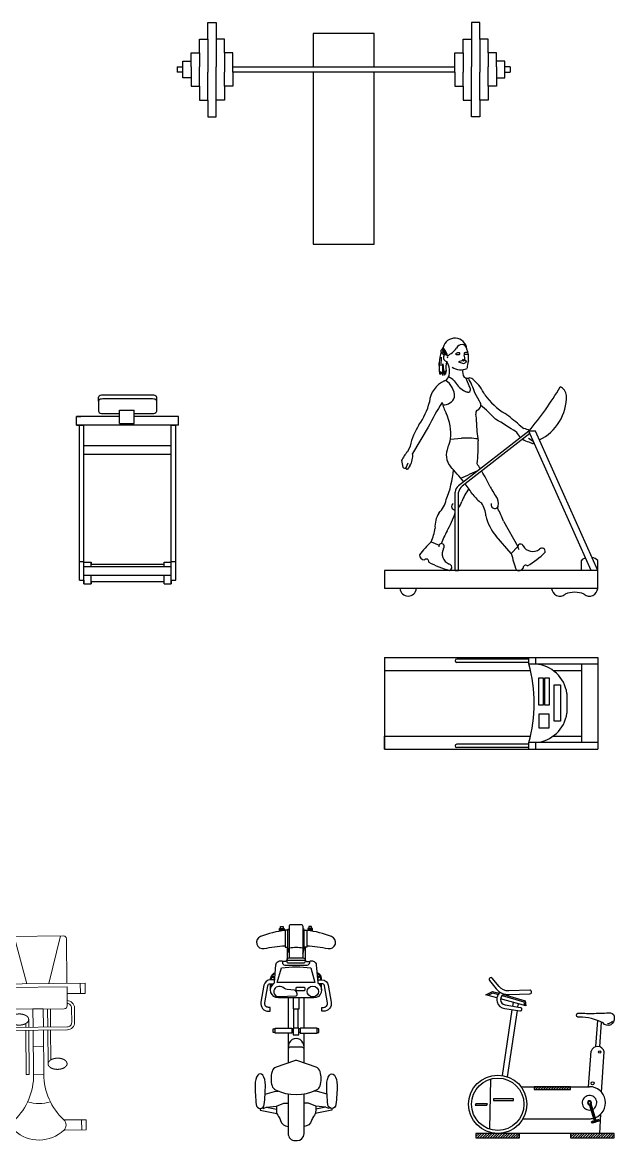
# Model space of a CAD drawing. Header units: millimetres. Extents: x 29224 to 62779, y 35576 to 54938.
# Drawn here: x 44349 to 48413, y 35920 to 43599 of the extents above; entities that cross this region are included whole.
import ezdxf

# ---------------------------------------------------------------- set-up
doc = ezdxf.new("R2010")
doc.units = ezdxf.units.MM

# ---------------------------------------------------------------- blocks, each defined once
blk = doc.blocks.new('aparato 012')
at = {"linetype": 'Continuous'}
for p, q in [((-53.76, -2.54), (-53.76, 5.08)), ((-53.76, 5.08), (-49.95, 5.08)), ((-49.95, 5.08), (-49.95, -2.54)), ((22.44, 0), (-5.5, 0)), ((-5.5, 0), (-5.5, -15.24)), ((22.44, -15.24), (22.44, 0)), ((70.7, 5.08), (66.89, 5.08)), ((66.89, 5.08), (66.89, -2.54)), ((70.7, -2.54), (70.7, 5.08)), ((-57.57, -8.89), (-57.57, -2.54)), ((-57.57, -2.54), (-53.76, -2.54)), ((-53.76, -2.54), (-53.76, -15.24)), ((-46.14, -2.54), (-49.95, -2.54)), ((-49.95, -2.54), (-49.95, -15.24)), ((-46.14, -8.89), (-46.14, -2.54)), ((63.08, -8.89), (63.08, -2.54)), ((63.08, -2.54), (66.89, -2.54)), ((66.89, -2.54), (66.89, -15.24)), ((74.51, -2.54), (70.7, -2.54)), ((70.7, -2.54), (70.7, -15.24)), ((74.51, -8.89), (74.51, -2.54)), ((-61.38, -15.24), (-61.38, -8.89)), ((-61.38, -8.89), (-57.57, -8.89)), ((-57.57, -8.89), (-57.57, -15.24)), ((-42.33, -8.89), (-46.14, -8.89)), ((-46.14, -8.89), (-46.14, -15.24)), ((-42.33, -15.24), (-42.33, -8.89)), ((59.27, -15.24), (59.27, -8.89)), ((59.27, -8.89), (63.08, -8.89)), ((63.08, -8.89), (63.08, -15.24)), ((78.32, -8.89), (74.51, -8.89)), ((74.51, -8.89), (74.51, -15.24)), ((78.32, -15.24), (78.32, -8.89)), ((-67.73, -15.24), (-67.73, -17.78)), ((-67.73, -15.24), (-65.19, -15.24)), ((-65.19, -20.32), (-65.19, -12.7)), ((-65.19, -12.7), (-61.38, -12.7)), ((-61.38, -15.24), (-61.38, -17.78)), ((-57.57, -17.78), (-57.57, -15.24)), ((-53.76, -15.24), (-53.76, -17.78)), ((-49.95, -19.05), (-49.95, -15.24)), ((-46.14, -15.24), (-46.14, -17.78)), ((-42.33, -15.24), (8.47, -15.24)), ((-42.33, -17.78), (-42.33, -15.24)), ((8.47, -15.24), (59.27, -15.24)), ((59.27, -17.78), (59.27, -15.24)), ((63.08, -15.24), (63.08, -17.78)), ((66.89, -19.05), (66.89, -15.24)), ((70.7, -15.24), (70.7, -17.78)), ((74.51, -17.78), (74.51, -15.24)), ((82.13, -12.7), (78.32, -12.7)), ((78.32, -15.24), (78.32, -17.78)), ((82.13, -20.32), (82.13, -12.7)), ((84.67, -15.24), (82.13, -15.24)), ((84.67, -15.24), (84.67, -17.78)), ((-65.19, -17.78), (-67.73, -17.78)), ((-61.38, -20.32), (-65.19, -20.32)), ((-61.38, -17.78), (-61.38, -24.13)), ((-57.57, -24.13), (-57.57, -17.78)), ((-53.76, -30.48), (-53.76, -17.78)), ((-49.95, -30.48), (-49.95, -17.78)), ((-46.14, -24.13), (-46.14, -17.78)), ((8.47, -17.78), (-42.33, -17.78)), ((-42.33, -17.78), (-42.33, -24.13)), ((-5.5, -17.78), (-5.5, -96.52)), ((59.27, -17.78), (8.47, -17.78)), ((22.44, -96.52), (22.44, -17.78)), ((59.27, -17.78), (59.27, -24.13)), ((63.08, -24.13), (63.08, -17.78)), ((66.89, -30.48), (66.89, -17.78)), ((70.7, -30.48), (70.7, -17.78)), ((74.51, -24.13), (74.51, -17.78)), ((78.32, -17.78), (78.32, -24.13)), ((78.32, -20.32), (82.13, -20.32)), ((82.13, -17.78), (84.67, -17.78)), ((-61.38, -24.13), (-57.57, -24.13)), ((-57.57, -24.13), (-57.57, -30.48)), ((-42.33, -24.13), (-46.14, -24.13)), ((-46.14, -24.13), (-46.14, -30.48)), ((59.27, -24.13), (63.08, -24.13)), ((63.08, -24.13), (63.08, -30.48)), ((78.32, -24.13), (74.51, -24.13)), ((74.51, -24.13), (74.51, -30.48)), ((-57.57, -30.48), (-53.76, -30.48)), ((-53.76, -30.48), (-53.76, -38.1)), ((-49.95, -38.1), (-49.95, -30.48)), ((-46.14, -30.48), (-49.95, -30.48)), ((63.08, -30.48), (66.89, -30.48)), ((66.89, -38.1), (66.89, -30.48)), ((74.51, -30.48), (70.7, -30.48)), ((70.7, -30.48), (70.7, -38.1)), ((-53.76, -38.1), (-49.95, -38.1)), ((70.7, -38.1), (66.89, -38.1)), ((-5.5, -96.52), (22.44, -96.52))]:
    blk.add_line(p, q, dxfattribs=at)
blk = doc.blocks.new('A$C5682396C')
at = {"lineweight": 18}
for p, q in [((0.0318, 1.263), (0.0312, 1.333)), ((0.6143, 1.2686), (0.6136, 1.3386)), ((0.2911, 0.9506), (0.3611, 0.9513)), ((0.294, 0.6464), (0.2911, 0.9506)), ((0.3611, 0.9513), (0.364, 0.647)), ((0.4111, 0.9517), (0.3911, 0.9515)), ((0.3911, 0.9515), (0.394, 0.6473)), ((0.4111, 0.9517), (0.414, 0.6475)), ((0.2441, 0.6459), (0.2421, 0.851)), ((0.2641, 0.6461), (0.2618, 0.8788)), ((0.293, 0.7578), (0.363, 0.7585)), ((0.2455, 0.5009), (0.2442, 0.6259)), ((0.2655, 0.5011), (0.2642, 0.6261)), ((0.2955, 0.5014), (0.2942, 0.6264)), ((0.3642, 0.627), (0.3655, 0.5021)), ((0.3942, 0.6273), (0.3948, 0.5738)), ((0.4142, 0.6275), (0.4145, 0.6017)), ((0.3655, 0.5021), (0.2955, 0.5014)), ((0.0409, 0.325), (0.0403, 0.395)), ((0.6233, 0.3307), (0.6227, 0.4007)), ((0.5319, 0.3537), (0.1319, 0.3498)), ((0.2571, 0.3271), (0.1759, 0.0002)), ((0.4071, 0.3286), (0.4947, 0.0033))]:
    blk.add_line(p, q, dxfattribs=at)
for points in [[(0.1526, 1.2641), (0.0007, 1.2627), (0, 1.3327), (0.1533, 1.3342)], [(0.4914, 1.3374), (0.65, 1.339), (0.6506, 1.269), (0.4935, 1.2674)], [(0.5315, 0.3998), (0.6564, 0.401), (0.6571, 0.331), (0.0072, 0.3247), (0.0065, 0.3947), (0.1315, 0.3959)]]:
    blk.add_lwpolyline(points, dxfattribs=at)
at = {"lineweight": 18, "flags": 128}
for points in [[(0.131, 0.4448, -0.414214), (0.0805, 0.4943), (0.0795, 0.5943, -0.414214), (0.1291, 0.6447), (0.529, 0.6486, -0.414214), (0.5795, 0.5991), (0.5805, 0.4991, -0.414214), (0.531, 0.4486, -0.414214)], [(0.1308, 0.4648, -0.414214), (0.1005, 0.4945), (0.0995, 0.5945, -0.414214), (0.1293, 0.6248), (0.5292, 0.6286, -0.414214), (0.5595, 0.5989), (0.5605, 0.4989, -0.414214), (0.5308, 0.4686, -0.414214)], [(0.1319, 0.3498), (0.1307, 0.4798, -0.414214), (0.1505, 0.5), (0.5104, 0.5035, -0.414214), (0.5306, 0.4837), (0.5319, 0.3537)], [(0.5321, 0.3298), (0.5351, 0.0237, -0.414214), (0.5153, 0.0035), (0.1553, 0, -0.414214), (0.1351, 0.0198), (0.1321, 0.3259)]]:
    blk.add_lwpolyline(points, format="xyb", dxfattribs=at)
at = {"lineweight": 18}
for centre, radius, start, end in [((0.3242, 1.1517), 0.25, 90.55568, 132.6588), ((0.3242, 1.1517), 0.25, 48.45256, 90.55568), ((0.1886, 1.2988), 0.05, 132.6588, 226.79945), ((0.4568, 1.3014), 0.05, 314.31192, 48.45256), ((-0.1423, 0.9464), 0.4334, 0.55568, 46.79945), ((0.7945, 0.9555), 0.4334, 134.31192, 180.55568), ((0.3266, 0.9017), 0.25, 90.55568, 108.74453), ((0.3266, 0.9017), 0.25, 72.36684, 90.55568)]:
    blk.add_arc(centre, radius, start, end, dxfattribs=at)
for points in [[(0.2618, 0.8788), (0.2618, 0.8813), (0.2604, 0.8872), (0.2576, 0.8921), (0.2552, 0.8954), (0.2505, 0.9004), (0.2424, 0.906), (0.2326, 0.9106), (0.2217, 0.9139), (0.2062, 0.9166), (0.1962, 0.9165), (0.192, 0.9165), (0.1822, 0.9156), (0.1708, 0.9134), (0.16, 0.9099), (0.1525, 0.9062), (0.146, 0.9023), (0.1406, 0.8975), (0.1377, 0.8943), (0.1353, 0.8909), (0.1326, 0.886), (0.1314, 0.88), (0.1314, 0.8775), (0.1314, 0.875), (0.1328, 0.8691), (0.1355, 0.8642), (0.138, 0.8609), (0.1427, 0.856), (0.1508, 0.8503), (0.1606, 0.8458), (0.1715, 0.8424), (0.187, 0.8397), (0.197, 0.8398), (0.2011, 0.8399), (0.211, 0.8407), (0.2224, 0.8429), (0.2332, 0.8465), (0.2406, 0.8501), (0.2472, 0.854), (0.2526, 0.8588), (0.2555, 0.8621), (0.2579, 0.8654), (0.2606, 0.8703), (0.2618, 0.8763), (0.2618, 0.8788)], [(0.3948, 0.5738), (0.3948, 0.5714), (0.3962, 0.5654), (0.3989, 0.5605), (0.4013, 0.5572), (0.406, 0.5523), (0.4141, 0.5467), (0.424, 0.5421), (0.4349, 0.5387), (0.4504, 0.536), (0.4603, 0.5361), (0.4645, 0.5362), (0.4744, 0.537), (0.4857, 0.5392), (0.4966, 0.5428), (0.504, 0.5464), (0.5106, 0.5503), (0.516, 0.5551), (0.5189, 0.5584), (0.5213, 0.5617), (0.5239, 0.5666), (0.5252, 0.5726), (0.5252, 0.5751), (0.5251, 0.5776), (0.5237, 0.5835), (0.521, 0.5884), (0.5186, 0.5917), (0.5139, 0.5967), (0.5058, 0.6023), (0.496, 0.6069), (0.485, 0.6102), (0.4695, 0.6129), (0.4596, 0.6128), (0.4554, 0.6128), (0.4455, 0.6119), (0.4342, 0.6097), (0.4233, 0.6062), (0.4159, 0.6025), (0.4093, 0.5986), (0.404, 0.5938), (0.401, 0.5906), (0.3986, 0.5872), (0.396, 0.5823), (0.3947, 0.5763), (0.3948, 0.5738)]]:
    blk.add_open_spline(points, degree=2, knots=[0, 0, 0, 1, 2, 3, 4, 5, 6, 7, 8, 9, 9, 10, 11, 12, 13, 14, 15, 16, 17, 18, 19, 20, 20, 21, 22, 23, 24, 25, 26, 27, 28, 29, 29, 30, 31, 32, 33, 34, 35, 36, 37, 38, 39, 40, 40, 40], dxfattribs=at)
blk = doc.blocks.new('A$C462319B7')
at = {"xscale": 1000, "yscale": 1000, "zscale": 1000}
blk.add_blockref('A$C5682396C', (0, 0), dxfattribs=at)
blk = doc.blocks.new('A$C5AAA7C90')
for p, q in [((990, 618.7), (495, 618.7)), ((990, 585), (990, 630)), ((1035, 630), (1035, 585)), ((0, 540), (1001.3, 540)), ((990, 596.2), (495, 596.2)), ((990, 585), (1462.5, 585)), ((1156.9, 540), (1350, 540)), ((1350, 585), (1350, 45)), ((1251.6, 382.5), (1251.6, 247.5)), ((0, 90), (1001.3, 90)), ((0, 0), (0, 90)), ((1156.9, 90), (1350, 90)), ((990, 33.7), (495, 33.7)), ((990, 11.2), (495, 11.2)), ((1462.5, 45), (990, 45)), ((990, 0), (990, 45)), ((1035, 45), (1035, 0))]:
    blk.add_line(p, q)
for points in [[(0, 630), (1462.5, 630), (1462.5, 270), (1462.5, 0)], [(0, 630), (0, 270), (0, 0), (1462.5, 0)]]:
    blk.add_lwpolyline(points)
for points in [[(1058.5, 489.5), (1088, 489.5), (1088, 303), (1058.5, 303)], [(1099.7, 489.5), (1129.2, 489.5), (1129.2, 303), (1099.7, 303)], [(1163.1, 442.6), (1206.4, 442.6), (1206.4, 191.3), (1163.1, 191.3)], [(1058.5, 146.4), (1129.2, 146.4), (1129.2, 239.6), (1058.5, 239.6)]]:
    blk.add_lwpolyline(points, close=True)
for centre, radius, start, end in [((495.7, 607.5), 11.3, 93.43566, 266.56434), ((12.4, 315), 1014.2, 344.56071, 15.43929), ((1017.1, 348.7), 236.9, 8.18954, 85.66419), ((1017.1, 281.2), 236.9, 274.33581, 351.81046), ((495.7, 22.5), 11.3, 93.43566, 266.56434)]:
    blk.add_arc(centre, radius, start, end)
blk = doc.blocks.new('A$C2A200C82')
for p, q in [((415.6, 1679.1), (400.5, 1699.2)), ((387, 1582.3), (390, 1640.7)), ((388.6, 1676.1), (409, 1653.2)), ((394.1, 1682.8), (412.9, 1658.8)), ((402.5, 1684.8), (424.6, 1655.5)), ((530, 1616.7), (507.9, 1607.6)), ((543.8, 1656.4), (549.3, 1637.2)), ((553.2, 1619.3), (562.8, 1613.9)), ((562.8, 1613.9), (553.3, 1601.1)), ((379.5, 1525.8), (374.9, 1602.6)), ((384.5, 1522.5), (382.4, 1541.3)), ((382.4, 1541.3), (389, 1525.8)), ((389, 1525.8), (395.5, 1538.4)), ((395.5, 1538.4), (400.5, 1513.9)), ((400, 1595.7), (406.8, 1528.8)), ((400.5, 1513.9), (400, 1595.7)), ((413.2, 1546.4), (418.7, 1523)), ((413.4, 1516.8), (413.2, 1546.4)), ((418.7, 1523), (422.2, 1548.2)), ((422.2, 1548.2), (420.5, 1535.6)), ((507.9, 1607.6), (534, 1598.9)), ((376.4, 1527.8), (382.6, 1523.7)), ((382.6, 1523.7), (384.5, 1522.5)), ((406.8, 1528.8), (413.4, 1516.8)), ((587.4, 1428.4), (556.3, 1498.5)), ((652.2, 1338.2), (620.2, 1396.4)), ((299.8, 1159.4), (192.4, 979.2)), ((923.1, 1177), (956.3, 1151.1)), ((452.6, 1078), (526.9, 1084.1)), ((990, 1133), (506.9, 756.8)), ((997.5, 1116.3), (532.8, 754.5)), ((1018.4, 1060.7), (988.5, 1082.1)), ((1417.5, 176.8), (990, 1133)), ((1035, 1133), (990, 1133)), ((1462.5, 176.8), (1035, 1133)), ((174.2, 1030.5), (157.6, 991.8)), ((988.6, 1059), (1015.7, 1047)), ((116.4, 930.2), (125.9, 886.2)), ((146.9, 882.7), (162.7, 915.9)), ((173.9, 895.6), (155.9, 872)), ((484.4, 176.8), (484.4, 714.7)), ((506.9, 176.8), (506.9, 713.4)), ((815.2, 515.7), (913.4, 340.2)), ((869, 293.6), (764.7, 411.5)), ((319.5, 373), (373.2, 350.1)), ((913.4, 340.2), (869, 293.6)), ((1350, 221.8), (1350, 245.3)), ((1462.5, 53), (1462.5, 245.3)), ((0, 176.8), (0, 53)), ((1462.5, 176.8), (0, 176.8)), ((484.4, 176.8), (506.9, 176.8)), ((1350, 176.8), (1350, 221.8)), ((1462.5, 53), (0, 53))]:
    blk.add_line(p, q)
for centre, radius, start, end in [((482.1, 1687.5), 83.2, 6.11281, 166.63093), ((394.1, 1682.8), 8.67, 13.14507, 230.50918), ((408.7, 1696.2), 13, 125.73783, 241.50604), ((328.5, 1632.3), 104, 9.39035, 45.70091), ((313.5, 1853.4), 235.7, 299.95633, 320.07332), ((528.9, 1691.3), 36.4, 7.98307, 162.58471), ((403.4, 1635.8), 172.4, 352.94912, 20.54998), ((739.8, 1572.6), 366.2, 163.58358, 187.02704), ((432.7, 1638.6), 28.8, 158.27003, 257.56365), ((418.5, 1642.5), 14.3, 338.3034, 151.8997), ((508.2, 1635.2), 35.5, 79.43699, 130.05322), ((501.8, 1690.5), 32.5, 239.61183, 287.47794), ((511.6, 1665.2), 5.79, 269.14483, 57.97387), ((534.1, 1606.3), 11.2, 45.59186, 111.79878), ((542, 1632.1), 8.94, 216.87066, 34.33332), ((551.5, 1608.3), 11.2, 81.24384, 147.45076), ((551.9, 1666.5), 5.79, 131.30919, 280.13823), ((560.1, 1637.5), 35.5, 69.9898, 109.84607), ((557.5, 1693), 32.5, 261.80512, 299.28873), ((1108.5, 1494.7), 547.2, 167.3363, 172.71263), ((536.4, 1571.7), 116.5, 160.57311, 191.64556), ((329, 1545.8), 117, 339.48902, 33.5536), ((522.2, 1652.9), 99, 233.67938, 296.10312), ((540.6, 1626.8), 28.7, 256.74914, 296.29348), ((595.7, 1538.1), 60.5, 163.62572, 215.52525), ((479, 1319.7), 171.6, 113.38792, 175.64016), ((395.7, 1520.2), 45.5, 289.46159, 340.27093), ((348.2, 1368.9), 131.9, 359.14812, 57.90576), ((390.4, 1390.9), 123.7, 45.19799, 67.08232), ((628.5, 1560.1), 171.5, 208.35511, 239.44911), ((568.8, 1539.3), 42.7, 238.35711, 286.68122), ((151.9, 1238.5), 494.2, 18.63561, 31.66084), ((579.5, 1453.8), 44.6, 41.66205, 87.94172), ((409.1, 1256.6), 304.9, 24.25798, 48.07159), ((579.8, 1468.9), 68.3, 235.68852, 260.02192), ((573.7, 1419.9), 19.2, 252.63442, 306.81005), ((564.9, 1418.4), 24.6, 325.80731, 23.97322), ((-633.5, 2507.9), 2127.4, 319.73967, 329.7692), ((1177.8, 1371.9), 70.2, 4.74947, 67.56565), ((-139.2, 1443.2), 460.5, 324.49108, 346.12843), ((1652.2, 518.3), 1496.7, 147.13437, 154.63564), ((675.2, 1391.2), 286.7, 192.22819, 208.17916), ((403, 1395.4), 82.1, 267.39735, 339.7383), ((618.3, 1313.4), 42, 298.75695, 36.10729), ((8.9, 510.7), 1030.6, 43.09158, 50.95777), ((1080.8, 1669.6), 487.6, 216.14893, 238.67313), ((913.1, 1371.8), 334.8, 296.45519, 1.00212), ((101.4, 1109.9), 352.7, 355.05952, 24.4415), ((646.9, 1256.2), 22.1, 112.31241, 195.99535), ((462.7, 1210.6), 167.7, 354.25646, 13.62333), ((-80.3, 11.1), 1538.2, 49.28449, 53.84143), ((650.6, 914.7), 490.3, 147.82502, 166.33361), ((1471.1, 1213.8), 841.9, 181.35825, 190.03243), ((-1836.6, -3147.9), 5077.7, 57.34641, 59.2243), ((275, 1104.4), 179.5, 332.75132, 352.04134), ((561.7, 596.6), 488.7, 80.76414, 94.0757), ((1023.5, 1190.3), 135.9, 207.66406, 228.36157), ((1023.5, 1190.3), 135.9, 236.09151, 255.11472), ((904.7, 971.1), 187.3, 61.94041, 74.01228), ((548.1, 969), 125.4, 154.90471, 219.60909), ((-279.5, 1034.6), 922.2, 352.15228, 2.01855), ((1016, 1054.1), 7.09, 267.39309, 70.40546), ((1023.1, 1071.9), 12.1, 247.0176, 268.18523), ((289.7, 859.1), 187.3, 134.85428, 157.6917), ((57.8, 965.1), 135.3, 329.05178, 5.95774), ((137.3, 890.2), 12.1, 199.34688, 321.84896), ((152.2, 878), 7.09, 138.4611, 301.47347), ((-201.5, 920.5), 675.5, 337.56378, 355.52906), ((-431.5, 26.2), 1234.6, 37.9032, 44.3394), ((-40501, 89524.1), 97740.8, 294.817059, 294.899194), ((-252.5, 302.3), 1074.1, 32.13919, 34.37157), ((-252.5, 302.3), 1074.1, 24.60908, 31.18659), ((-431.5, 26.2), 1234.6, 32.92363, 37.07934), ((539.5, 712.3), 55.1, 126.21739, 177.53524), ((572.2, 701), 66.4, 126.31049, 169.19947), ((959.8, 478.2), 462.9, 145.78433, 158.33853), ((844.7, 887.7), 306.2, 218.45121, 233.99203), ((2439.6, 1756.6), 1989.3, 210.41208, 213.16966), ((242.9, 700.4), 183.8, 314.93037, 348.17035), ((483.4, 615.6), 24.1, 121.41934, 272.36503), ((432.2, 674.2), 100.5, 317.98185, 345.54), ((500.7, 533.7), 195.4, 5.11696, 32.95766), ((756.1, 627.9), 25.6, 160.5878, 340.95059), ((661.5, 630), 119.3, 346.28954, 18.70839), ((515, 478.1), 169.5, 147.08764, 183.84072), ((-165.5, 792.3), 686.5, 329.88261, 341.2055), ((1008.1, 619.4), 320.2, 192.31649, 220.50068), ((-334.8, 62), 1236.2, 21.53151, 25.88591), ((6.1, 511.7), 342.8, 336.13604, 352.47275), ((2022.9, -355.5), 1785.5, 153.26124, 156.37311), ((1024.7, -349.7), 1009.7, 134.29518, 141.11433), ((390.2, 341.1), 19.2, 319.35738, 185.67644), ((472.5, 291.5), 77.2, 151.36352, 247.16149), ((932.5, 338), 19.2, 18.67147, 244.99054), ((1017.1, 383.6), 77.2, 210.67761, 306.47559), ((1080.1, 306.7), 22.6, 348.70879, 139.17098), ((274.6, 285.5), 35.9, 182.17816, 268.19547), ((285.9, 238.1), 17, 346.74217, 137.3361), ((576, 709.7), 548.5, 240.08675, 256.30019), ((1850.3, 531.1), 1009.7, 193.60927, 200.42842), ((710.3, 685.9), 548.5, 299.40084, 315.61428), ((1406.3, 182.4), 84.4, 108.651, 131.7732), ((1406.3, 182.4), 84.4, 48.2268, 78.54673), ((438.6, 198.1), 22.6, 289.3947, 79.85689), ((921.3, 210.3), 35.9, 241.49225, 327.50956), ((967.8, 195.9), 17, 46.05626, 196.65019), ((161.1, 56.3), 56.2, 183.34688, 356.65312), ((1201.7, 56), 56, 183.0092, 311.56164), ((1304.1, -157.3), 183.4, 69.13759, 110.86241), ((1406.6, 56), 56, 228.43836, 356.9908)]:
    blk.add_arc(centre, radius, start, end)
blk = doc.blocks.new('A$C3A6A3270')
at = {"linetype": 'Continuous'}
for p, q in [((151.5, 1285.6), (150, 1281)), ((150, 1255), (150, 1281)), ((151.5, 1259.6), (150, 1255)), ((150, 1255), (150, 1185)), ((155.7, 1289.8), (151.5, 1285.6)), ((155.7, 1263.8), (151.5, 1259.6)), ((162.4, 1293.1), (155.7, 1289.8)), ((162.4, 1267.1), (155.7, 1263.8)), ((170.7, 1295.2), (162.4, 1293.1)), ((170.7, 1269.3), (162.4, 1267.1)), ((180, 1296), (170.7, 1295.2)), ((180, 1270), (170.7, 1269.3)), ((520, 1296), (180, 1296)), ((520, 1270), (180, 1270)), ((529.3, 1295.2), (520, 1296)), ((529.3, 1269.3), (520, 1270)), ((537.6, 1293.1), (529.3, 1295.2)), ((537.6, 1267.1), (529.3, 1269.3)), ((544.3, 1289.8), (537.6, 1293.1)), ((544.3, 1263.8), (537.6, 1267.1)), ((548.5, 1285.6), (544.3, 1289.8)), ((548.5, 1259.6), (544.3, 1263.8)), ((550, 1281), (548.5, 1285.6)), ((550, 1255), (548.5, 1259.6)), ((550, 1255), (550, 1281)), ((550, 1185), (550, 1255)), ((150, 1185), (151.5, 1180.4)), ((151.5, 1180.4), (155.7, 1176.2)), ((155.7, 1176.2), (162.4, 1172.9)), ((162.4, 1172.9), (170.7, 1170.7)), ((170.7, 1170.7), (180, 1170)), ((180, 1170), (295, 1170)), ((295, 1192.8), (395, 1192.8)), ((295, 1117.8), (295, 1192.8)), ((395, 1117.8), (395, 1192.8)), ((395, 1170), (520, 1170)), ((520, 1170), (529.3, 1170.7)), ((529.3, 1170.7), (537.6, 1172.9)), ((537.6, 1172.9), (544.3, 1176.2)), ((544.3, 1176.2), (548.5, 1180.4)), ((548.5, 1180.4), (550, 1185)), ((1.5, 1150), (0, 1150)), ((0, 1150), (30, 1150)), ((0, 1090), (0, 1150)), ((1.5, 1090), (0, 1090)), ((0, 1090), (20, 1090)), ((5.7, 1150), (1.5, 1150)), ((5.7, 1090), (1.5, 1090)), ((12.4, 1150), (5.7, 1150)), ((12.4, 1090), (5.7, 1090)), ((20.7, 1150), (12.4, 1150)), ((20.7, 1090), (12.4, 1090)), ((20, 1090), (50, 1090)), ((20, 153.4), (20, 1090)), ((30, 1150), (20.7, 1150)), ((30, 1090), (20.7, 1090)), ((295, 1150), (30, 1150)), ((670, 1090), (30, 1090)), ((50, 153.4), (50, 1090)), ((295, 1111), (295, 1117.8)), ((295, 1105.5), (295, 1111)), ((295, 1102), (295, 1105.5)), ((295, 1100.8), (295, 1102)), ((295, 1100.8), (395, 1100.8)), ((670, 1150), (395, 1150)), ((395, 1111), (395, 1117.8)), ((395, 1105.5), (395, 1111)), ((395, 1102), (395, 1105.5)), ((395, 1100.8), (395, 1102)), ((650, 1090), (680, 1090)), ((650, 153.4), (650, 1090)), ((679.3, 1150), (670, 1150)), ((679.3, 1090), (670, 1090)), ((687.6, 1150), (679.3, 1150)), ((687.6, 1090), (679.3, 1090)), ((680, 153.4), (680, 1090)), ((694.3, 1150), (687.6, 1150)), ((694.3, 1090), (687.6, 1090)), ((698.5, 1150), (694.3, 1150)), ((698.5, 1090), (694.3, 1090)), ((700, 1150), (698.5, 1150)), ((700, 1090), (698.5, 1090)), ((700, 1090), (700, 1150)), ((50, 949.8), (650, 949.8)), ((50, 890.2), (650, 890.2)), ((20, 153.4), (50, 153.4)), ((20, 122.8), (20, 153.4)), ((20, 92.4), (20, 122.8)), ((20, 65.2), (20, 92.4)), ((50, 122.8), (50, 153.4)), ((50, 150), (100, 150)), ((50, 92.4), (50, 122.8)), ((50, 119.8), (650, 119.8)), ((50, 65.2), (50, 92.4)), ((100, 146.3), (100, 150)), ((100, 150), (100, 146.3)), ((100, 135.7), (100, 146.3)), ((100, 146.3), (100, 135.7)), ((100, 135.7), (100, 134.5)), ((100, 119.8), (100, 135.7)), ((100, 131.6), (100, 134.5)), ((100, 134.5), (600, 134.5)), ((100, 134.5), (600, 134.5)), ((100, 123.1), (100, 131.6)), ((100, 119.8), (100, 123.1)), ((600, 150), (650, 150)), ((600, 146.3), (600, 150)), ((600, 135.7), (600, 146.3)), ((600, 119.8), (600, 135.7)), ((650, 153.4), (680, 153.4)), ((650, 122.8), (650, 153.4)), ((650, 92.4), (650, 122.8)), ((650, 65.2), (650, 92.4)), ((680, 122.8), (680, 153.4)), ((680, 92.4), (680, 122.8)), ((680, 65.2), (680, 92.4)), ((20, 43.6), (20, 65.2)), ((20, 29.8), (20, 43.6)), ((20, 25), (20, 29.8)), ((20, 25), (50, 25)), ((50, 43.6), (50, 65.2)), ((50, 60.2), (650, 60.2)), ((50, 29.8), (50, 43.6)), ((50, 25), (50, 29.8)), ((50, 14.3), (50, 25)), ((50, 25), (50, 14.3)), ((50, 3.7), (50, 14.3)), ((50, 14.3), (50, 3.7)), ((50, 0), (50, 3.7)), ((50, 3.7), (50, 0)), ((50, 0), (100, 0)), ((100, 51.8), (100, 60.2)), ((100, 56.6), (100, 60.2)), ((100, 40), (100, 56.6)), ((100, 30.9), (100, 51.8)), ((100, 26.9), (100, 40)), ((100, 18.4), (100, 26.9)), ((100, 14.3), (100, 26.9)), ((100, 15.5), (100, 18.4)), ((100, 15.5), (100, 14.3)), ((100, 15.5), (600, 15.5)), ((100, 3.7), (100, 14.3)), ((100, 14.3), (100, 3.7)), ((100, 0), (100, 3.7)), ((100, 3.7), (100, 0)), ((600, 51.8), (600, 60.2)), ((600, 30.9), (600, 51.8)), ((600, 14.3), (600, 30.9)), ((600, 3.7), (600, 14.3)), ((600, 0), (600, 3.7)), ((600, 0), (650, 0)), ((650, 43.6), (650, 65.2)), ((650, 29.8), (650, 43.6)), ((650, 25), (650, 29.8)), ((650, 14.3), (650, 25)), ((650, 25), (650, 14.3)), ((650, 25), (680, 25)), ((650, 3.7), (650, 14.3)), ((650, 14.3), (650, 3.7)), ((650, 0), (650, 3.7)), ((650, 3.7), (650, 0)), ((680, 43.6), (680, 65.2)), ((680, 29.8), (680, 43.6)), ((680, 25), (680, 29.8))]:
    blk.add_line(p, q, dxfattribs=at)
blk = doc.blocks.new('A$C1AA20D8C')
for p, q in [((353, 443.9), (363, 427)), ((359.2, 447.6), (371, 427.7)), ((381.4, 456.7), (369, 456.7)), ((381.4, 450.2), (369, 450.2)), ((450.4, 456.7), (407.8, 456.7)), ((424.7, 450.2), (407.8, 450.2)), ((245.8, 219.7), (245.8, 342.9)), ((713.1, 335.7), (504.6, 335.7)), ((717.7, 310.3), (717.7, 300.2)), ((743.5, 310.3), (743.5, 300.2)), ((952.2, 335.7), (748, 335.7)), ((844.1, 324), (844.1, 239)), ((1436.8, 335.7), (1164.2, 335.7)), ((713.1, 295.8), (579.1, 295.8)), ((713.1, 266.8), (579.1, 266.8)), ((717.7, 252.3), (717.7, 262.4)), ((743.5, 252.3), (743.5, 262.4)), ((1485, 275.2), (1485, 287.7)), ((504.6, 226.9), (713.1, 226.9)), ((748, 226.9), (952.2, 226.9)), ((1164.2, 226.9), (1436.8, 226.9)), ((353, 118.7), (363, 135.6)), ((359.2, 115), (371, 134.9)), ((381.4, 112.4), (369, 112.4)), ((381.4, 105.9), (369, 105.9)), ((424.7, 112.4), (407.8, 112.4)), ((450.4, 105.9), (407.8, 105.9))]:
    blk.add_line(p, q)
for points in [[(146.9, 356.2, -0.032457), (166.1, 501, 0.915879), (83.4, 525.2, 0.065102), (41.7, 356.2)], [(1104.1, 562.6, -0.027759), (1237.1, 555.2, -0.398009), (1263.4, 527.3, -0.398009), (1237.1, 499.5, -0.027759), (1104.1, 492.1)], [(381.4, 428.5), (381.4, 459, -0.363337), (417, 501.5), (534.1, 522.4, -0.466989), (596.7, 470), (596.7, 458.3), (570.3, 458.3), (570.3, 470, 0.466989), (538.7, 496.4), (421.6, 475.5, 0.363337), (407.8, 459), (407.8, 435.9)], [(1247.6, 416.5), (1277, 416.5, -0.174278), (1320, 401, 0.110391), (1346.3, 387.6, -0.341689), (1386.8, 335.7, -0.341689)], [(230, 235.2), (14.3, 235.2, -0.414214), (0, 249.6), (0, 313, -0.414214), (14.3, 327.4), (230, 327.4)], [(199, 327.4, 0.089812), (156.2, 337), (39.2, 337, 0.319458), (27.8, 327.4)], [(156.2, 343.2), (239.6, 343.2, 0.414214), (255.8, 359.4), (255.8, 375.2)], [(199, 235.2, -0.089812), (156.2, 225.6), (39.2, 225.6, -0.319458), (27.8, 235.2)], [(41.7, 206.4, 0.065102), (83.4, 37.4, 0.915879), (166.1, 61.6, -0.032457), (146.9, 206.4)], [(156.2, 219.4), (239.6, 219.4, -0.414214), (255.8, 203.2), (255.8, 187.4)], [(1247.6, 146.1), (1277, 146.1, 0.174278), (1320, 161.6, -0.110391), (1346.3, 175, 0.341689), (1386.8, 226.9, 0.341689)], [(381.4, 134.1), (381.4, 103.6, 0.363337), (417, 61.1), (534.1, 40.2, 0.466989), (596.7, 92.6), (596.7, 104.2), (570.3, 104.2), (570.3, 92.6, -0.466989), (538.7, 66.2), (421.6, 87.1, -0.363337), (407.8, 103.6), (407.8, 126.7)], [(1104.1, 0, 0.027759), (1237.1, 7.4, 0.398009), (1263.4, 35.3, 0.398009), (1237.1, 63.1, 0.027759), (1104.1, 70.5)]]:
    blk.add_lwpolyline(points, format="xyb")
for points in [[(1166, 493.7), (1148.5, 429.3), (1144.6, 404.4)], [(1253.9, 506.4), (1264.5, 506.4), (1255.7, 484), (1247.6, 416.5), (1227.1, 366.2), (1227.1, 335.7)], [(1256, 484.7), (1269.7, 416.5)], [(1263.4, 527.3), (1276.2, 527.3), (1299.3, 412.7)], [(29.2, 387.8), (14.2, 387.8), (14.2, 369.9), (29.2, 369.9)], [(47.2, 395.1), (29.2, 395.1), (29.2, 362.5), (42.4, 362.5)], [(38.5, 395.1), (38.5, 362.5)], [(743.5, 425.4), (743.5, 438.3), (717.7, 438.3), (717.7, 425.4)], [(39.2, 337), (39.2, 356.2), (156.2, 356.2), (156.2, 337)], [(29.2, 174.8), (14.2, 174.8), (14.2, 192.7), (29.2, 192.7)], [(47.2, 167.5), (29.2, 167.5), (29.2, 200.1), (42.4, 200.1)], [(38.5, 167.5), (38.5, 200.1)], [(39.2, 225.6), (39.2, 206.4), (156.2, 206.4), (156.2, 225.6)], [(1166, 68.9), (1148.5, 133.3), (1144.6, 158.2)], [(1253.9, 56.2), (1264.5, 56.2), (1255.7, 78.6), (1247.6, 146.1), (1227.1, 196.4), (1227.1, 226.9)], [(743.5, 137.2), (743.5, 124.3), (717.7, 124.3), (717.7, 137.2)], [(1256, 77.9), (1269.7, 146.1)], [(1263.4, 35.3), (1276.2, 35.3), (1299.3, 149.9)]]:
    blk.add_lwpolyline(points)
for points in [[(279.4, 281.3), (279.4, 357.7, 0.414214), (262.1, 375), (257.7, 375, -0.414214), (250.2, 382.5, -0.118121), (255.5, 404.8, -0.260664), (278.5, 420.2), (398.5, 429.9, 0.21828), (406.7, 434.5, -0.72566), (504.6, 402.6), (504.6, 281.3), (504.6, 160, -0.72566), (406.7, 128.1, 0.21828), (398.5, 132.7), (278.5, 142.4, -0.260664), (255.5, 157.8, -0.118121), (250.2, 180.1, -0.414214), (257.7, 187.6), (262.1, 187.6, 0.414214), (279.4, 204.9)], [(297.5, 382.4), (399.6, 410.8), (399.6, 151.8), (297.5, 180.2, -0.055459)], [(981.3, 418.1), (936.8, 292.2, 0.171461), (936.8, 270.4), (981.3, 144.5, 0.240849), (1011.1, 116.4, 0.145285), (1108.9, 116.6, 0.21059), (1136.5, 140.2, 0.228481), (1136.5, 422.4, 0.21059), (1108.9, 446, 0.145285), (1011.1, 446.2, 0.240849)], [(255.2, 219.7), (242.3, 219.7, -0.414214), (230, 232), (230, 330.6, -0.414214), (242.3, 342.9), (255.2, 342.9, -0.414214), (267.5, 330.6), (267.5, 232, -0.414214)], [(450, 281.3), (437, 281.3, -0.414214), (431.1, 287.2), (431.1, 335.2, -0.414214), (437, 341.2), (450, 341.2, -0.414214), (455.9, 335.2), (455.9, 287.2, -0.414214)], [(451.3, 269.9), (446.2, 219.6, -0.134621), (439.5, 202.5, 0.166544), (426.8, 162.3, 1.021213), (496, 163.8), (491.1, 281.2, 0.401971), (483.2, 288.7, 0.164298), (456.9, 279.9, 0.207213)]]:
    blk.add_lwpolyline(points, format="xyb", close=True)
for points in [[(748, 425.4), (713.1, 425.4), (713.1, 310.3), (748, 310.3)], [(504.6, 260.7), (579.1, 260.7), (579.1, 301.9), (504.6, 301.9)], [(713.1, 262.4), (758.6, 262.4), (758.6, 300.2), (713.1, 300.2)], [(748, 137.2), (713.1, 137.2), (713.1, 252.3), (748, 252.3)]]:
    blk.add_lwpolyline(points, close=True)
for centre, radius, start, end in [((373.4, 415.3), 41.7, 96.03079, 167.05822), ((373.4, 415.3), 35.2, 125.40794, 163.67115), ((373.4, 415.3), 35.2, 96.03079, 113.70916), ((413.4, 281.3), 254.2, 169.56257, 190.43743), ((173.4, 324.3), 10.6, 77.22505, 163.00314), ((856.1, 324), 11.9, 90, 180), ((1436.8, 287.6), 48.2, 0, 90), ((173.4, 238.3), 10.6, 196.99686, 282.77495), ((856.1, 239), 11.9, 180, 270), ((1436.8, 275), 48.2, 270, 0), ((373.4, 147.3), 41.7, 192.94178, 263.96921), ((373.4, 147.3), 35.2, 196.32885, 234.59206), ((373.4, 147.3), 35.2, 246.29084, 263.96921)]:
    blk.add_arc(centre, radius, start, end)
at = {"extrusion": (0, 0, -1)}
blk.add_ellipse((1104.1, 527.3), major_axis=(78.9, 0), ratio=0.446783, start_param=1.570796, end_param=4.712389, dxfattribs=at)
blk.add_ellipse((460.7, 396.1), major_axis=(0, -39.8), ratio=0.917922)
for centre, major_axis, ratio in [((844.1, 281.3), (60.7, 0), 0.896589), ((1104.1, 35.3), (78.9, 0), 0.446783)]:
    blk.add_ellipse(centre, major_axis=major_axis, ratio=ratio, start_param=1.570796, end_param=4.712389)
blk = doc.blocks.new('A$C4F055E98')
h = blk.add_hatch()
h.set_pattern_fill('ANSI31', color=256, scale=50, style=0)
h.set_pattern_definition([(45, (-8980.1255, -4491.924), (-4.4194174, 4.4194174), [])])
h.paths.add_polyline_path([(349.8, 165), (349.8, 175), (224.8, 175), (224.8, 165)])
h.paths.add_polyline_path([(175, 0), (175, 15), (25, 15), (25, 0)])
h.paths.add_polyline_path([(500, 0), (500, 15), (350, 15), (350, 0)])
for p, q in [((114.7, 487.8), (190, 466.4)), ((151.9, 451.8), (153.8, 464.5)), ((190, 466.4), (191.2, 454)), ((116, 213.7), (150, 439.4)), ((124.4, 443.8), (175.3, 435.1)), ((125.9, 456.2), (177.4, 447.4)), ((133.1, 209.4), (167.3, 436.5)), ((169.1, 448.8), (170.8, 459.8)), ((436.9, 312.8), (442.9, 402.3)), ((450.4, 311.9), (456.1, 396.6)), ((411.8, 175), (420.1, 297.4)), ((455.7, 156.8), (465, 294.4)), ((75.5, 201.6), (71.8, 29.5)), ((180, 175), (414.8, 175)), ((413.2, 115.3), (430.9, 58.7)), ((418.1, 116.2), (435.7, 60.2)), ((418.9, 117.1), (436.6, 60.4)), ((414.3, 115), (431.9, 59)), ((450, 15), (453.2, 80.6)), ((186.6, 65), (414.8, 65)), ((421.3, 54.1), (422.3, 56)), ((422.4, 50.7), (421.3, 54.1)), ((422.3, 56), (445.2, 63.1)), ((424.3, 49.8), (422.4, 50.7)), ((431, 51.9), (424.2, 56.6)), ((447.2, 56.9), (424.3, 49.8)), ((426.2, 50.4), (429, 58.1)), ((429, 58.1), (435.7, 53.3)), ((433.8, 59.6), (431, 51.9)), ((440.5, 54.8), (433.8, 59.6)), ((435.7, 53.3), (438.5, 61)), ((438.5, 61), (445.3, 56.3)), ((443.3, 62.5), (440.5, 54.8)), ((445.2, 63.1), (447.1, 62.2)), ((447.1, 62.2), (448.2, 58.8)), ((448.2, 58.8), (447.2, 56.9)), ((350, 15), (175, 15))]:
    blk.add_line(p, q)
blk.add_lwpolyline([(104.5, 519), (81.1, 547.3, 1), (71.4, 539.3), (94.9, 511, 0.232604), (138.6, 491.5), (210.1, 494.2, 1), (209.6, 506.7), (138.1, 504, -0.232604)], format="xyb", close=True)
for points in [[(59.6, 491), (82.1, 502.2), (105, 495.7)], [(97, 480.5), (59.6, 491)], [(66.8, 489), (82.6, 496.9), (101.6, 491.5)], [(120.3, 491.4), (194.6, 470.3), (196.4, 452.6), (109.1, 477.1)]]:
    blk.add_lwpolyline(points)
blk.add_lwpolyline([(379.3, 427.9, 0.0201), (430.6, 427, 0.006551), (487.1, 429, -0.399378), (500, 411.5, -0.226728), (488.1, 387.4, -0.34118), (461.2, 394.1, 0.122533), (379.8, 413.9, -1.353748), (379.3, 427.9)], format="xyb")
for points in [[(224.8, 165), (349.8, 165), (349.8, 175), (224.8, 175)], [(22.9, 111.9), (62.1, 111.9), (64.6, 116.1), (24.4, 116.1)], [(85, 127.6), (154.3, 127.6), (154.3, 133.9), (85, 133.9)], [(25, 0), (175, 0), (175, 15), (25, 15)], [(350, 0), (500, 0), (500, 15), (350, 15)]]:
    blk.add_lwpolyline(points, close=True)
for centre, radius in [((449.9, 293.8), 4.11), ((100, 115), 100), ((100, 115), 90), ((425.5, 186.8), 5.08), ((414.8, 120), 5)]:
    blk.add_circle(centre, radius)
for centre, radius, start, end in [((127.1, 474.4), 30.7, 126.5236, 264.8666), ((127.1, 474.4), 18.2, 90, 266.2268), ((176.4, 441.3), 6.25, 260.3076, 80.3076), ((476.5, 415), 23, 270.6843, 318.9346), ((442.1, 290.2), 23.2, 10.3339, 161.9716), ((414.8, 120), 55, 290.5396, 90), ((414.8, 120), 25, 294.3049, 280.5207), ((414.8, 120), 7, 312.7897, 262.0358), ((414.8, 120), 55, 270, 284.286)]:
    blk.add_arc(centre, radius, start, end)

msp = doc.modelspace()

# ---------------------------------------------------------------- block references
for name, p, xscale, yscale, zscale in [('aparato 012', (46426.8, 43522.5), 15, 15, 15), ('A$C4F055E98', (47410.9, 35940.4), 2, 2, 2)]:
    msp.add_blockref(name, p, dxfattribs=dict(xscale=xscale, yscale=yscale, zscale=zscale))
for name, p in [('A$C2A200C82', (46834.5, 39659.1)), ('A$C3A6A3270', (44720.7, 39743.3)), ('A$C5AAA7C90', (46834.5, 38608.1))]:
    msp.add_blockref(name, p)
for name, p, rotation in [('A$C1AA20D8C', (45945.6, 37405.3), 270), ('A$C462319B7', (44786.7, 37326.3), 180)]:
    msp.add_blockref(name, p, dxfattribs=dict(rotation=rotation))

doc.saveas('drawing.dxf')
